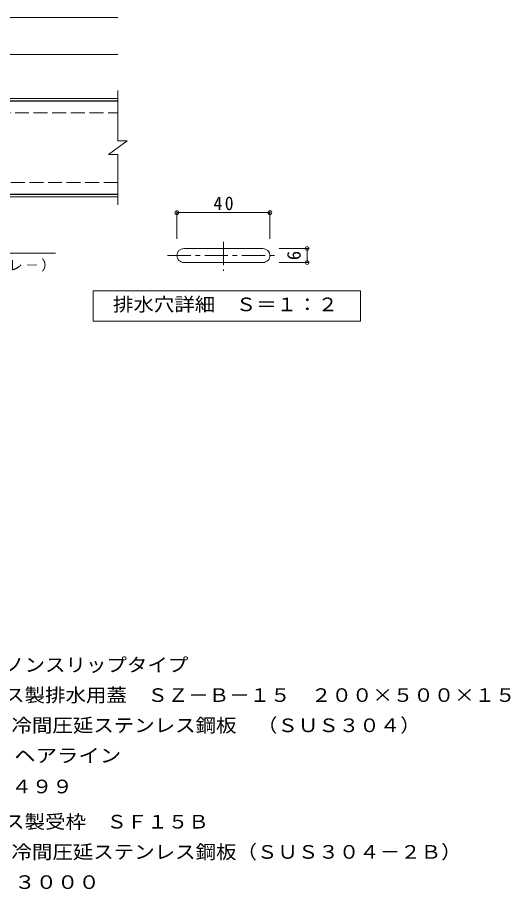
# Model space of a CAD drawing. Units: millimetres on the paper, enlarged 2 times, with parts at other scales. Extents: x -273 to 332, y -274 to 201.
# Drawn here: x 119.9 to 332, y -181.5 to 194 of the extents above; entities that cross this region are included whole.
import ezdxf
from ezdxf.enums import TextEntityAlignment as Align

# ---------------------------------------------------------------- set-up
doc = ezdxf.new("R2010")
doc.units = ezdxf.units.MM
doc.header["$LTSCALE"] = 2
doc.header["$PDMODE"] = 32
doc.header["$PDSIZE"] = 1.6
doc.linetypes.add('CHAIN1', pattern=[8, 5, -1, 1, -1])
doc.linetypes.add('DASHED3', pattern=[4, 3, -1])
for name, color, linetype, lineweight in [('C-0', 7, 'Continuous', 9), ('C-1', 2, 'Continuous', 9), ('C-2', 3, 'Continuous', 9), ('C-4', 7, 'Continuous', 9), ('C-5', 7, 'Continuous', 9), ('D-5', 7, 'Continuous', 9)]:
    doc.layers.add(name, color=color, linetype=linetype, lineweight=lineweight)
doc.styles.add('ＭＳ ゴシック', font='')
doc.styles.get('ＭＳ ゴシック').set_extended_font_data('MS Gothic')

msp = doc.modelspace()

# ---------------------------------------------------------------- linework, layer by layer
at = {"layer": 'C-0'}
for p, q in [((188.531, 98.845), (188.531, 110.651)), ((188.531, 110.051), (228.531, 110.051)), ((228.531, 98.845), (228.531, 110.651)), ((245.098, 94.608), (232.51, 94.608)), ((244.498, 88.608), (244.498, 94.608)), ((232.51, 88.608), (245.098, 88.608))]:
    msp.add_line(p, q, dxfattribs=at)
at = {"layer": 'C-0', "color": 3}
for p, q in [((225.531, 94.608), (191.531, 94.608)), ((191.531, 88.608), (225.531, 88.608))]:
    msp.add_line(p, q, dxfattribs=at)
at = {"layer": 'C-0', "color": 3, "linetype": 'CHAIN1'}
for p, q in [((208.531, 97.524), (208.531, 84.995)), ((184.469, 91.608), (231.191, 91.608))]:
    msp.add_line(p, q, dxfattribs=at)
at = {"layer": 'C-0', "color": 3}
for centre, start, end in [((191.531, 91.608), 89.99997, 179.99881), ((225.531, 91.608), 1.16566, 89.99944), ((191.531, 91.608), 179.9994, 270), ((225.531, 91.608), 270, 0.00124)]:
    msp.add_arc(centre, 3, start, end, dxfattribs=at)
at = {"layer": 'C-0'}
for p in [(188.531, 110.051), (228.531, 110.051), (244.498, 94.608), (244.498, 88.608)]:
    msp.add_point(p, dxfattribs=at)
at = {"layer": 'C-1'}
for p, q in [((-137.1, 159.2), (163.1, 159.2)), ((-137.1, 158.2), (163.1, 158.2)), ((163.1, 117.8), (-137.1, 117.8)), ((163.1, 116.8), (-137.1, 116.8))]:
    msp.add_line(p, q, dxfattribs=at)
at = {"layer": 'C-1', "linetype": 'DASHED3'}
for p, q in [((-137.1, 153), (163.1, 153)), ((163.1, 123), (-137.1, 123))]:
    msp.add_line(p, q, dxfattribs=at)
at = {"layer": 'C-2'}
for p, q in [((163.1, 162.6), (163.1, 141)), ((113.1, 158), (163.1, 158)), ((159.1, 135), (167.1, 141)), ((163.1, 141), (167.1, 141)), ((159.1, 135), (163.1, 135)), ((163.1, 135), (163.1, 113.4)), ((113.1, 118), (163.1, 118))]:
    msp.add_line(p, q, dxfattribs=at)
at = {"layer": 'C-4'}
for p, q in [((-137.1, 194), (163.1, 194)), ((-137.1, 178), (163.1, 178))]:
    msp.add_line(p, q, dxfattribs=at)
at = {"layer": 'C-5'}
msp.add_line((41.231, 92.665), (136.314, 92.665), dxfattribs=at)
msp.add_lwpolyline([(152.512, 63.4), (152.512, 76.4), (267.513, 76.4), (267.513, 63.4)], close=True, dxfattribs=at)

# ---------------------------------------------------------------- texts
at = {"layer": 'C-0', "color": 2, "style": 'ＭＳ ゴシック'}
msp.add_text('6', height=5.865, rotation=90, dxfattribs=at).set_placement((243.498, 89.608), align=Align.BOTTOM_LEFT)
at = {"layer": 'C-0', "color": 2, "insert": (204.281, 111.052), "char_height": 5.865, "attachment_point": 7, "style": 'ＭＳ ゴシック'}
msp.add_mtext('\\T1.27;\\W0.95;40', dxfattribs=at)
at = {"layer": 'C-5', "color": 2, "style": 'ＭＳ ゴシック', "width": 1.1}
msp.add_text('排水穴詳細\u3000Ｓ＝１：２', height=5.865, dxfattribs=at).set_placement((161.013, 65.9), align=Align.BOTTOM_LEFT)
at = {"layer": 'C-5', "insert": (41.558, 84.07), "char_height": 4.399, "attachment_point": 7, "style": 'ＭＳ ゴシック'}
msp.add_mtext('\\T1.17;被膜厚さ７５μ（色：グレ－）', dxfattribs=at)
at = {"layer": 'D-5', "color": 2, "style": 'ＭＳ ゴシック'}
for s, width, p in [('かさあげノンスリップタイプ', 1.1, (79.015, -89.157)), ('ステンレス製排水用蓋\u3000ＳＺ－Ｂ－１５\u3000２００×５００×１５', 1.1, (79.015, -102.157)), ('材質：冷間圧延ステンレス鋼板\u3000（ＳＵＳ３０４）', 1.1, (90.958, -115.157)), ('処理：ヘアライン', 1.15, (90.958, -128.158)), ('定尺：４９９', 1.1, (90.958, -141.468)), ('ステンレス製受枠\u3000ＳＦ１５Ｂ', 1.1, (79.015, -156.61)), ('材質：冷間圧延ステンレス鋼板（ＳＵＳ３０４－２Ｂ）', 1.1, (90.958, -169.61)), ('定尺：３０００', 1.15, (90.958, -182.61))]:
    msp.add_text(s, height=5.865, dxfattribs=dict(at, width=width)).set_placement(p, align=Align.BOTTOM_LEFT)

doc.saveas('drawing.dxf')
